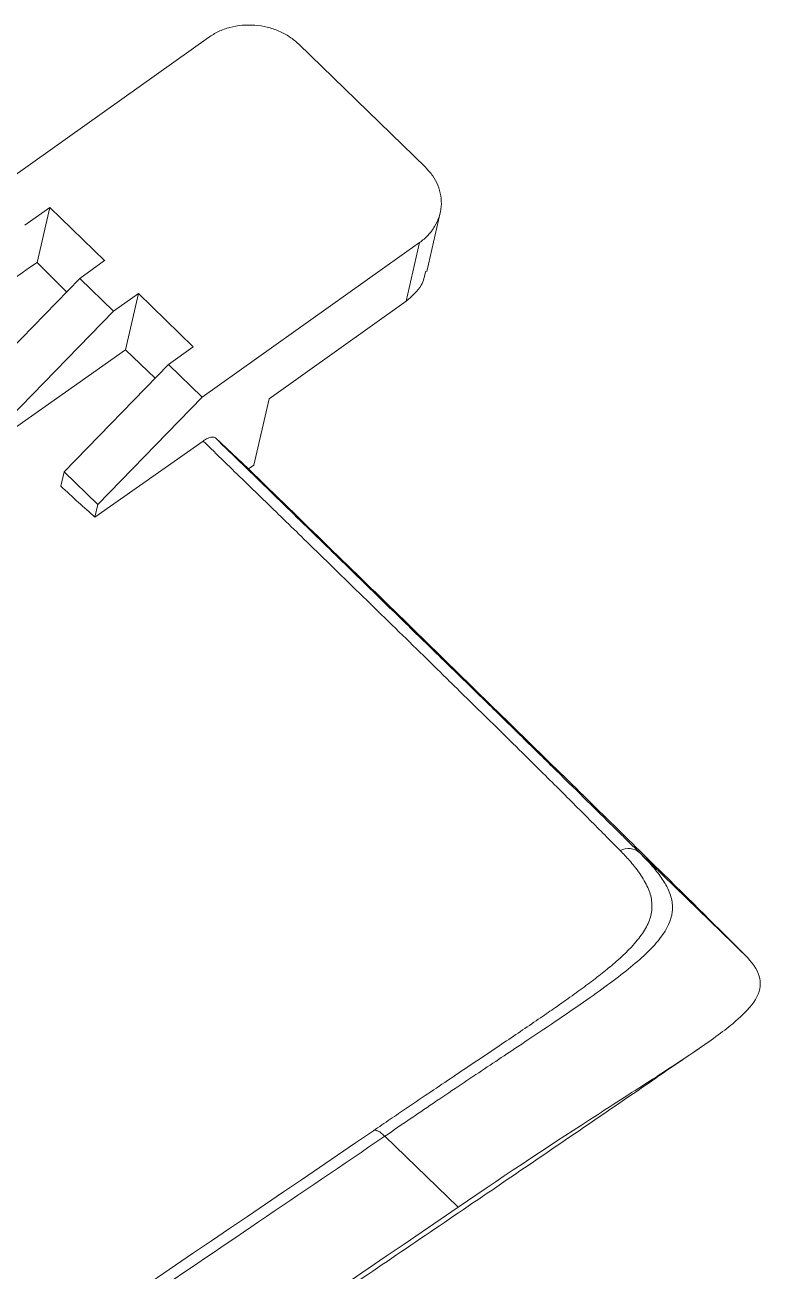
# Model space of a CAD drawing. Header units: inches. Extents: x 1631 to 3663, y 1126 to 1454.
# Drawn here: x 3038.35 to 3045.3, y 1206.6 to 1218.31 of the extents above; entities that cross this region are included whole.
import ezdxf

# ---------------------------------------------------------------- set-up
doc = ezdxf.new("R2010")
doc.units = ezdxf.units.IN
doc.header["$LTSCALE"] = 15

msp = doc.modelspace()

# ---------------------------------------------------------------- linework, layer by layer
at = {"color": 7, "linetype": 'Continuous', "lineweight": 15}
for p, q in [((3040.072, 1218.192), (3038.029, 1216.738)), ((3042.113, 1216.972), (3040.921, 1218.129)), ((3038.347, 1216.43), (3038.58, 1216.596)), ((3038.461, 1216.079), (3038.58, 1216.596)), ((3038.58, 1216.596), (3039.097, 1216.094)), ((3042.125, 1215.992), (3042.251, 1216.544)), ((3042.057, 1216.265), (3040.015, 1214.811)), ((3041.931, 1215.713), (3042.057, 1216.265)), ((3038.739, 1215.801), (3038.461, 1216.079)), ((3039.096, 1216.095), (3038.863, 1215.928)), ((3037.881, 1214.921), (3038.863, 1215.928)), ((3039.181, 1215.62), (3038.863, 1215.928)), ((3039.181, 1215.62), (3039.414, 1215.786)), ((3039.414, 1215.786), (3039.292, 1215.256)), ((3039.414, 1215.786), (3039.93, 1215.285)), ((3041.931, 1215.713), (3040.642, 1214.796)), ((3039.181, 1215.62), (3038.199, 1214.613)), ((3038.164, 1214.462), (3039.292, 1215.256)), ((3039.292, 1215.256), (3039.573, 1214.992)), ((3039.93, 1215.285), (3039.697, 1215.119)), ((3039.697, 1215.119), (3038.715, 1214.112)), ((3039.697, 1215.119), (3040.015, 1214.811)), ((3040.015, 1214.811), (3039.033, 1213.803)), ((3040.499, 1214.174), (3040.642, 1214.796)), ((3039.005, 1213.685), (3040.023, 1214.4)), ((3040.448, 1214.139), (3040.138, 1214.429)), ((3040.448, 1214.139), (3040.499, 1214.174)), ((3038.684, 1213.976), (3038.715, 1214.112)), ((3038.715, 1214.112), (3039.033, 1213.804)), ((3039.033, 1213.803), (3039.005, 1213.685)), ((3045.115, 1209.572), (3044.128, 1210.53)), ((3042.419, 1207.2), (3041.73, 1207.867))]:
    msp.add_line(p, q, dxfattribs=at)
at = {"color": 8, "linetype": 'Continuous', "lineweight": 15}
msp.add_line((3044.01, 1210.646), (3044.128, 1210.53), dxfattribs=at)
at = {"color": 7, "linetype": 'Continuous', "lineweight": 15}
msp.add_arc((3044.021, 1210.41), 0.161, 48.4647, 118.9867, dxfattribs=at)
for points, knots in [([(3040.921, 1218.129), (3040.908, 1218.141), (3040.881, 1218.166), (3040.836, 1218.198), (3040.788, 1218.227), (3040.718, 1218.261), (3040.626, 1218.292), (3040.508, 1218.31), (3040.389, 1218.31), (3040.273, 1218.289), (3040.164, 1218.251), (3040.103, 1218.212), (3040.072, 1218.192)], [0, 0, 0, 0, 0.0622486, 0.1240647, 0.1860639, 0.2488561, 0.3743504, 0.4987896, 0.6251533, 0.7507, 0.8752523, 1, 1, 1, 1]), ([(3042.057, 1216.265), (3042.072, 1216.276), (3042.1, 1216.297), (3042.138, 1216.334), (3042.171, 1216.373), (3042.21, 1216.43), (3042.245, 1216.506), (3042.265, 1216.604), (3042.261, 1216.705), (3042.233, 1216.803), (3042.185, 1216.894), (3042.137, 1216.946), (3042.113, 1216.972)], [0, 0, 0, 0, 0.062372, 0.12422, 0.186128, 0.248681, 0.374044, 0.50006, 0.627044, 0.7547, 0.877237, 1, 1, 1, 1]), ([(3042.115, 1215.995), (3042.105, 1215.95), (3042.08, 1215.84), (3041.986, 1215.76), (3041.931, 1215.713)], [0, 0, 0, 0, 0.409172, 1, 1, 1, 1]), ([(3040.138, 1214.429), (3040.134, 1214.432), (3040.127, 1214.437), (3040.111, 1214.438), (3040.095, 1214.436), (3040.078, 1214.431), (3040.062, 1214.424), (3040.047, 1214.416), (3040.034, 1214.408), (3040.027, 1214.403), (3040.023, 1214.4)], [0, 0, 0, 0, 0.171799, 0.334443, 0.484542, 0.619821, 0.739076, 0.841965, 0.928742, 1, 1, 1, 1]), ([(3040.023, 1214.4), (3040.089, 1214.336), (3040.221, 1214.207), (3040.417, 1214.017), (3040.612, 1213.828), (3040.804, 1213.641), (3040.994, 1213.456), (3041.307, 1213.151), (3041.735, 1212.735), (3042.13, 1212.348), (3042.466, 1212.018), (3042.717, 1211.773), (3042.985, 1211.509), (3043.19, 1211.306), (3043.367, 1211.131), (3043.526, 1210.972), (3043.676, 1210.822), (3043.817, 1210.68), (3043.901, 1210.594), (3043.944, 1210.551)], [0, 0, 0, 0, 0.041794, 0.083582, 0.125362, 0.167134, 0.208897, 0.25065, 0.375903, 0.50104, 0.534178, 0.626357, 0.693912, 0.751363, 0.801196, 0.850983, 0.900718, 0.950393, 1, 1, 1, 1]), ([(3040.138, 1214.429), (3040.311, 1214.26), (3040.655, 1213.926), (3041.149, 1213.445), (3041.605, 1213.001), (3042.022, 1212.594), (3042.401, 1212.225), (3042.763, 1211.871), (3043.107, 1211.535), (3043.423, 1211.225), (3043.695, 1210.957), (3043.889, 1210.766), (3043.984, 1210.673), (3044.01, 1210.646)], [0, 0, 0, 0, 0.113464, 0.224509, 0.333365, 0.429785, 0.523567, 0.614931, 0.711214, 0.804452, 0.89043, 0.968988, 1, 1, 1, 1]), ([(3040.448, 1214.139), (3040.956, 1213.646), (3041.444, 1213.171), (3042.373, 1212.266), (3042.814, 1211.835), (3043.431, 1211.232), (3043.63, 1211.038), (3044.007, 1210.668), (3044.183, 1210.496), (3044.666, 1210.02), (3044.93, 1209.758), (3045.115, 1209.572)], [0, 0, 0, 0, 0.25, 0.25, 0.5, 0.5, 0.625, 0.625, 0.75, 0.75, 1, 1, 1, 1]), ([(3039.005, 1213.685), (3038.954, 1213.731), (3038.846, 1213.827), (3038.739, 1213.925), (3038.684, 1213.976)], [0, 0, 0, 0, 0.481896, 1, 1, 1, 1]), ([(3044.128, 1210.53), (3044.15, 1210.508), (3044.193, 1210.465), (3044.249, 1210.402), (3044.299, 1210.342), (3044.34, 1210.284), (3044.391, 1210.203), (3044.433, 1210.1), (3044.443, 1209.938), (3044.348, 1209.733), (3044.07, 1209.467), (3043.642, 1209.153), (3043.219, 1208.868), (3042.878, 1208.641), (3042.668, 1208.501), (3042.448, 1208.354), (3042.218, 1208.199), (3041.978, 1208.037), (3041.813, 1207.924), (3041.73, 1207.867)], [0, 0, 0, 0, 0.027385, 0.054197, 0.08046, 0.106201, 0.131449, 0.192416, 0.255087, 0.37479, 0.500585, 0.621155, 0.748656, 0.789377, 0.830536, 0.872155, 0.914257, 0.956865, 1, 1, 1, 1]), ([(3045.115, 1209.572), (3045.256, 1209.431), (3045.296, 1209.312), (3045.195, 1209.112), (3045.135, 1209.043), (3044.967, 1208.893), (3044.858, 1208.812), (3044.597, 1208.63), (3044.447, 1208.532), (3044.197, 1208.37), (3044.109, 1208.314), (3043.925, 1208.196), (3043.829, 1208.134), (3043.332, 1207.813), (3042.894, 1207.525), (3042.419, 1207.2)], [0, 0, 0, 0, 0.25, 0.25, 0.375, 0.375, 0.5, 0.5, 0.625, 0.625, 0.6875, 0.6875, 0.75, 0.75, 1, 1, 1, 1]), ([(3043.351, 1209.088), (3043.328, 1209.073), (3043.284, 1209.042), (3043.131, 1208.937), (3042.879, 1208.766), (3042.564, 1208.555), (3042.295, 1208.374), (3042.106, 1208.247), (3041.934, 1208.131), (3041.781, 1208.027), (3041.676, 1207.956), (3041.623, 1207.919)], [0, 0, 0, 0, 0.047599, 0.095207, 0.314131, 0.53321, 0.647764, 0.761766, 0.838997, 0.918408, 1, 1, 1, 1]), ([(3031.254, 1199.671), (3031.819, 1200.044), (3032.978, 1200.811), (3034.718, 1201.966), (3036.465, 1203.131), (3038.172, 1204.274), (3039.826, 1205.388), (3041.388, 1206.444), (3042.852, 1207.439), (3043.933, 1208.176), (3044.534, 1208.589), (3044.682, 1208.69)], [0, 0, 0, 0, 0.124435, 0.255483, 0.385228, 0.512477, 0.636184, 0.755514, 0.863436, 0.966483, 1, 1, 1, 1]), ([(3041.73, 1207.867), (3041.335, 1207.599), (3040.56, 1207.073), (3039.421, 1206.301), (3038.156, 1205.447), (3036.733, 1204.49), (3035.163, 1203.44), (3033.634, 1202.421), (3032.197, 1201.467), (3031.267, 1200.853), (3030.818, 1200.556)], [0, 0, 0, 0, 0.109605, 0.214673, 0.315219, 0.458805, 0.606846, 0.746625, 0.877649, 1, 1, 1, 1]), ([(3041.73, 1207.867), (3041.723, 1207.874), (3041.71, 1207.887), (3041.691, 1207.902), (3041.675, 1207.913), (3041.66, 1207.92), (3041.649, 1207.924), (3041.639, 1207.925), (3041.632, 1207.924), (3041.627, 1207.922), (3041.624, 1207.92), (3041.623, 1207.919)], [0, 0, 0, 0, 0.150325, 0.295039, 0.431342, 0.55711, 0.670958, 0.772174, 0.860585, 0.936387, 1, 1, 1, 1])]:
    msp.add_open_spline(points, degree=3, knots=knots, dxfattribs=at)
for points in [[(3038.461, 1216.079), (3038.086, 1215.815), (3037.71, 1215.552), (3037.334, 1215.287)], [(3041.623, 1207.919), (3038.022, 1205.466), (3034.385, 1203.035), (3030.716, 1200.612)], [(3042.419, 1207.2), (3038.822, 1204.742), (3035.189, 1202.307), (3031.521, 1199.883)]]:
    msp.add_open_spline(points, degree=3, dxfattribs=at)
at = {"color": 8, "linetype": 'Continuous', "lineweight": 15}
msp.add_open_spline([(3043.944, 1210.551), (3043.958, 1210.536), (3043.99, 1210.504), (3044.034, 1210.456), (3044.082, 1210.399), (3044.129, 1210.336), (3044.185, 1210.246), (3044.233, 1210.14), (3044.249, 1210.018), (3044.225, 1209.897), (3044.158, 1209.773), (3044.07, 1209.665), (3043.982, 1209.577), (3043.896, 1209.499), (3043.792, 1209.412), (3043.659, 1209.31), (3043.513, 1209.203), (3043.405, 1209.126), (3043.351, 1209.088)], degree=3, knots=[0, 0, 0, 0, 0.028117, 0.059458, 0.094013, 0.140393, 0.186677, 0.279116, 0.371564, 0.464137, 0.55673, 0.649555, 0.700436, 0.743436, 0.807507, 0.871628, 0.935793, 1, 1, 1, 1], dxfattribs=at)

doc.saveas('drawing.dxf')
